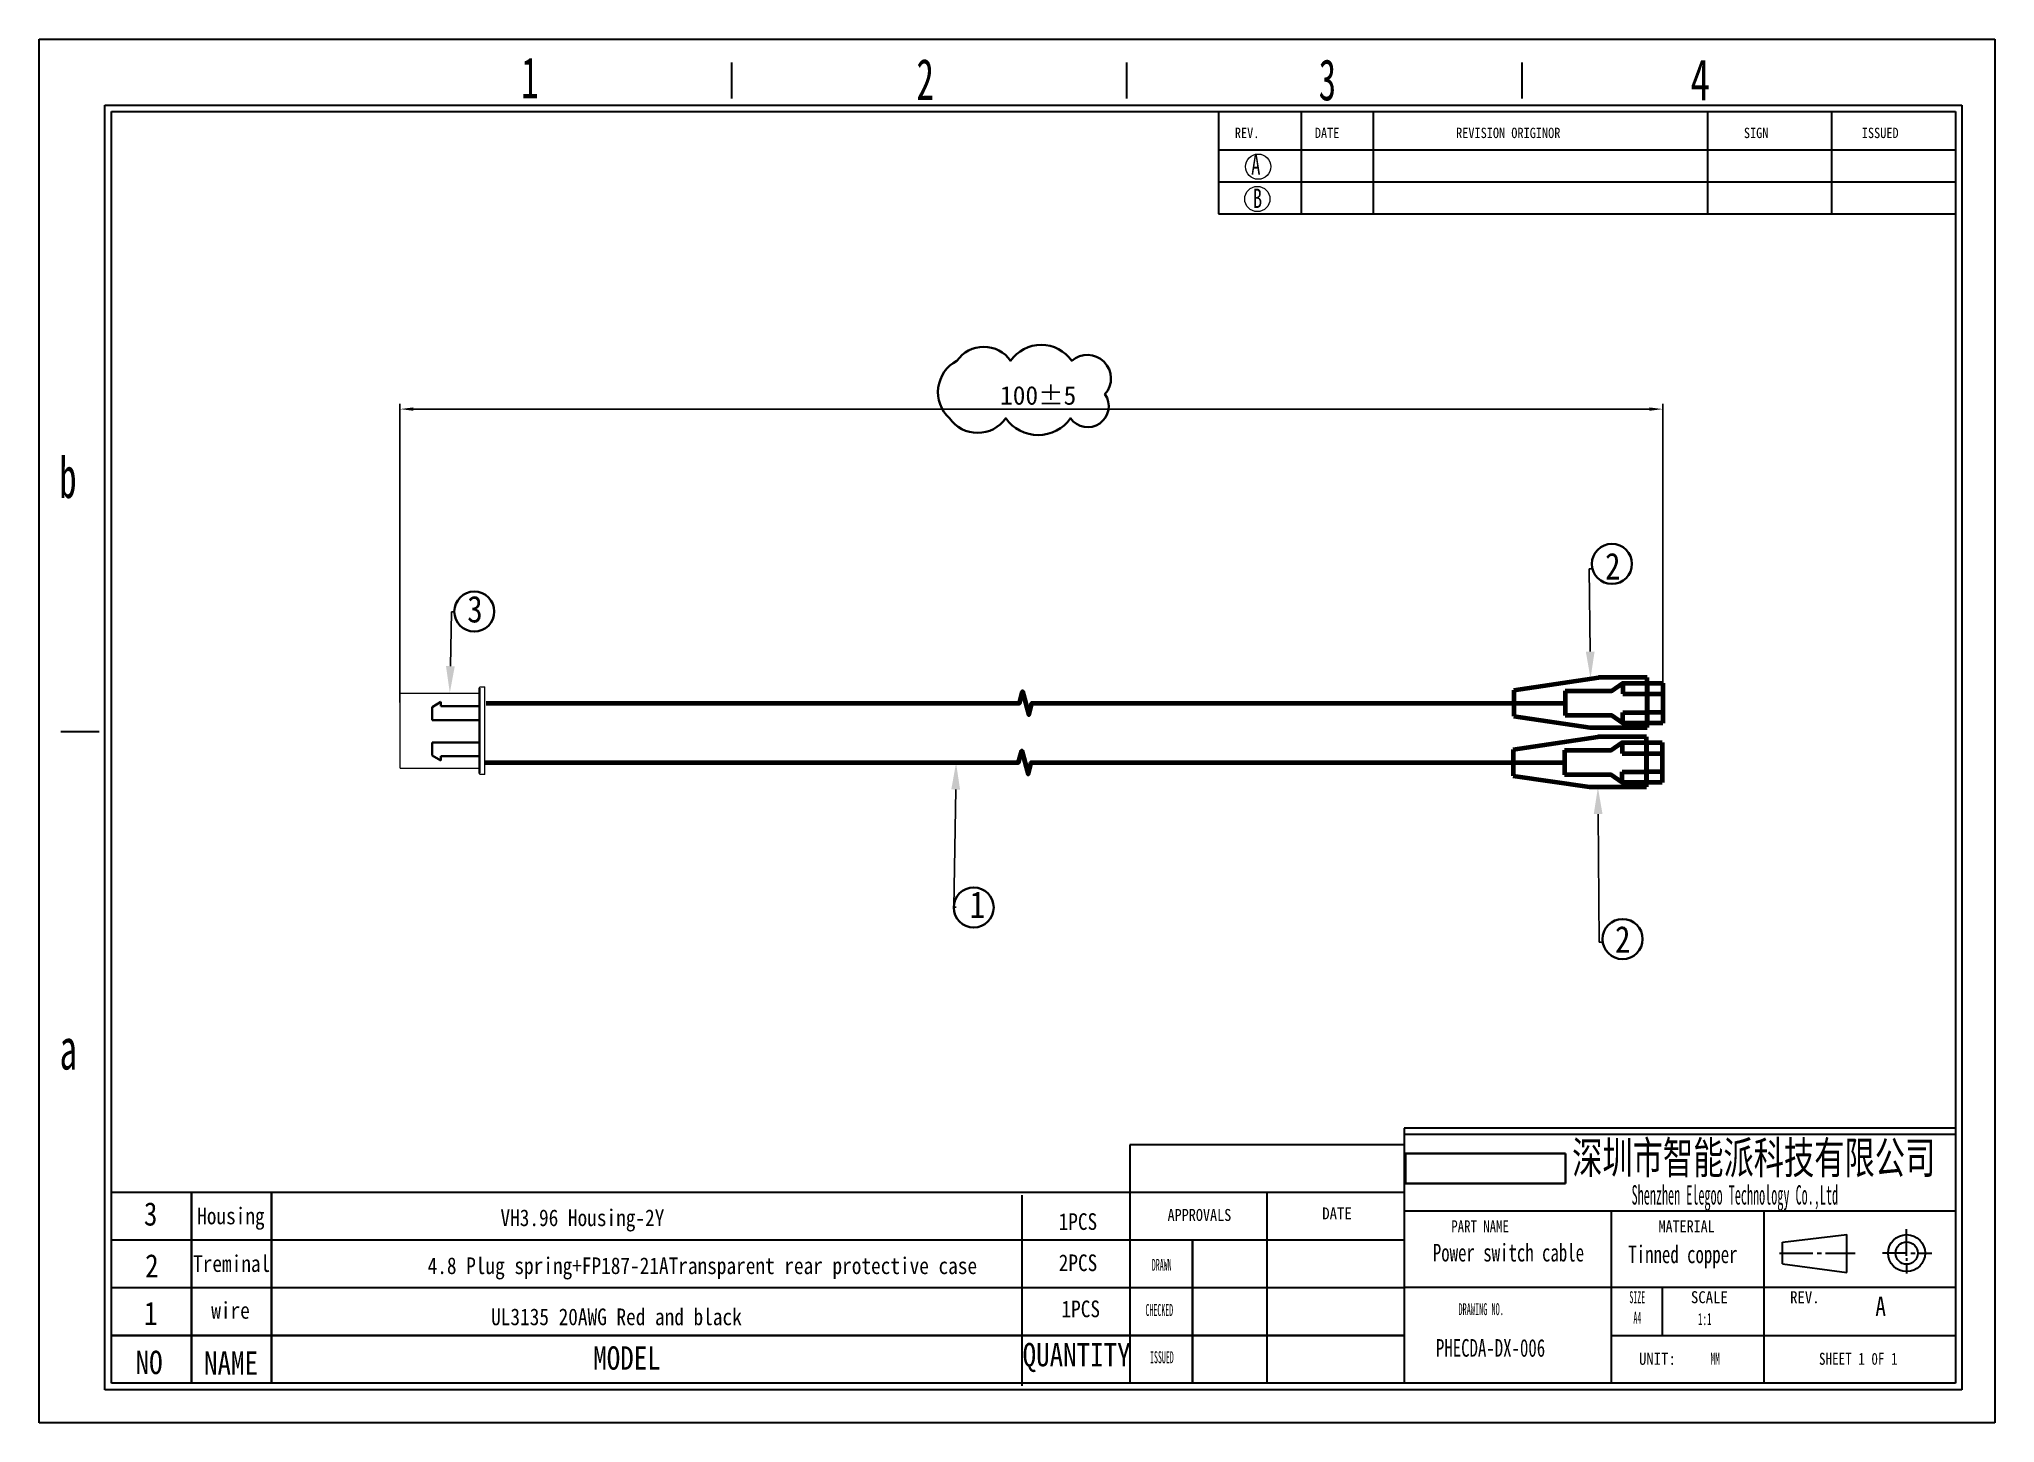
# Model space of a CAD drawing. Header units: millimetres. Extents: x 11 to 305, y 11 to 219.
import ezdxf
from ezdxf import colors
from ezdxf.entities.mleader import LeaderData, LeaderLine
from ezdxf.math import Vec2, Vec3

# ---------------------------------------------------------------- set-up
doc = ezdxf.new("R2010")
doc.units = ezdxf.units.MM
doc.header["$PDSIZE"] = -5
doc.linetypes.add('虚线', pattern=[2, 1, -1])
doc.layers.get('0').update_dxf_attribs({"lineweight": 35})
for name, color, linetype, lineweight in [('SLD-0', 179, 'Continuous', 30), ('粗实线层', 7, 'Continuous', 35), ('细实线层', 7, 'Continuous', 18), ('虚线层', 6, '虚线', 18)]:
    doc.layers.add(name, color=color, linetype=linetype, lineweight=lineweight)
doc.styles.add('SLDTEXTSTYLE0', font='', dxfattribs={"width": 0.7})
doc.styles.add('SLDTEXTSTYLE10', font='', dxfattribs={"width": 0.7865})
doc.styles.add('SLDTEXTSTYLE11', font='', dxfattribs={"width": 0.862222})
doc.styles.add('SLDTEXTSTYLE13', font='', dxfattribs={"width": 0.805625})
doc.styles.add('SLDTEXTSTYLE14', font='', dxfattribs={"width": 0.805625})
doc.styles.add('SLDTEXTSTYLE3', font='', dxfattribs={"width": 0.56})
doc.styles.add('SLDTEXTSTYLE4', font='', dxfattribs={"width": 0.40535})
doc.styles.add('SLDTEXTSTYLE5', font='', dxfattribs={"width": 0.7})
doc.styles.add('SLDTEXTSTYLE6', font='', dxfattribs={"width": 0.62})
doc.styles.add('SLDTEXTSTYLE7', font='', dxfattribs={"width": 0.9075})
doc.styles.add('SLDTEXTSTYLE8', font='', dxfattribs={"width": 0.484})
doc.styles.add('SLDTEXTSTYLE9', font='', dxfattribs={"width": 0.870455})
doc.styles.get("Standard").update_dxf_attribs({"font": '', "width": 0.85})
doc.styles.add('工程1', font='')
doc.styles.get('SLDTEXTSTYLE0').set_extended_font_data('宋体')
doc.styles.get('SLDTEXTSTYLE10').set_extended_font_data('宋体')
doc.styles.get('SLDTEXTSTYLE11').set_extended_font_data('宋体')
doc.styles.get('SLDTEXTSTYLE13').set_extended_font_data('宋体')
doc.styles.get('SLDTEXTSTYLE14').set_extended_font_data('宋体')
doc.styles.get('SLDTEXTSTYLE3').set_extended_font_data('宋体')
doc.styles.get('SLDTEXTSTYLE4').set_extended_font_data('宋体')
doc.styles.get('SLDTEXTSTYLE5').set_extended_font_data('宋体')
doc.styles.get('SLDTEXTSTYLE6').set_extended_font_data('宋体')
doc.styles.get('SLDTEXTSTYLE7').set_extended_font_data('宋体')
doc.styles.get('SLDTEXTSTYLE8').set_extended_font_data('宋体')
doc.styles.get('SLDTEXTSTYLE9').set_extended_font_data('宋体')
doc.styles.get('Standard').set_extended_font_data('宋体')
doc.styles.get('工程1').set_extended_font_data('宋体')
doc.dimstyles.new('标准', dxfattribs={"dimscale": 0.8, "dimtxt": 3.5, "dimasz": 2.5, "dimexe": 1, "dimexo": 0, "dimtad": 1, "dimdsep": 46, "dimtxsty": '工程1', "dimblk": '_CAXARROW', "dimcen": 0, "dimdle": 4, "dimazin": 2, "dimtfac": 0.707107, "dimtdec": 3, "dimtmove": 2, "dimatfit": 3, "dimfxl": 1, "dimfrac": 2, "dimtolj": 1, "dimarcsym": 1})
picture_1 = doc.add_image_def('image1.png', size_in_pixel=(1705, 321))

# ---------------------------------------------------------------- blocks, each defined once
blk = doc.blocks.new('_CAXARROW')
blk.add_hatch(color=0).paths.add_polyline_path([(0, 0), (-1, 0.125), (-1, -0.125)], flags=0)
blk = doc.blocks.new('*D7')
at = {"layer": 'Defpoints', "color": 0}
for p in [(254.89, 163.34), (65.51, 119.38), (254.89, 119.24)]:
    blk.add_point(p, dxfattribs=at)
at = {"layer": '粗实线层', "color": 0, "linetype": 'Continuous', "lineweight": -2}
for p, q in [((65.51, 119.38), (65.51, 164.14)), ((67.51, 163.34), (252.89, 163.34)), ((254.89, 119.24), (254.89, 164.14))]:
    blk.add_line(p, q, dxfattribs=at)
at = {"layer": '粗实线层', "color": 0, "lineweight": -2, "xscale": 2, "yscale": 2, "zscale": 2, "rotation": 180}
blk.add_blockref('_CAXARROW', (65.51, 163.34), dxfattribs=at)
at = {"layer": '粗实线层', "color": 0, "lineweight": -2, "xscale": 2, "yscale": 2, "zscale": 2}
blk.add_blockref('_CAXARROW', (254.89, 163.34), dxfattribs=at)
at = {"layer": '粗实线层', "color": 0, "insert": (161.22, 165.37), "char_height": 2.8, "attachment_point": 5, "style": '工程1'}
blk.add_mtext('\\A1;100±5', dxfattribs=at)

msp = doc.modelspace()

# ---------------------------------------------------------------- linework, layer by layer
msp.add_line((77.441, 108.776), (77.441, 121.509))
msp.add_line((77.441, 108.776), (77.441, 121.509))
at = {"color": 0}
for p, q in [((70.331, 118.666), (71.656, 119.452)), ((70.331, 118.666), (70.331, 116.734)), ((71.656, 119.452), (71.656, 118.793)), ((71.656, 118.793), (77.441, 118.793)), ((70.331, 116.734), (77.441, 116.734)), ((70.331, 113.377), (77.441, 113.377)), ((70.331, 111.444), (70.331, 113.377)), ((70.331, 111.444), (71.656, 110.659)), ((71.656, 110.659), (71.656, 111.317)), ((71.656, 111.317), (77.441, 111.317))]:
    msp.add_line(p, q, dxfattribs=at)
at = {"color": 179}
for p, q in [((34.266, 45.923), (34.266, 17.33)), ((46.269, 45.923), (46.268, 17.33)), ((184.37, 17.33), (184.37, 38.775)), ((22.263, 24.501), (216.093, 24.501))]:
    msp.add_line(p, q, dxfattribs=at)
at = {"color": 1}
msp.add_lwpolyline([(147.928, 161.968, 0.5205671), (156.36, 161.968, 0.5205671), (166.076, 161.968, 0.9960939), (171.244, 165.577, 0.9422808), (166.259, 170.578, 0.5205671), (157.094, 170.578, 0.5205671), (149.028, 170.578, 0.5205671)], format="xyb", close=True, dxfattribs=at)
at = {"color": 0, "lineweight": 0}
for points in [[(65.53, 109.523), (65.53, 120.763)], [(65.53, 120.763), (77.441, 120.763)], [(77.441, 121.509), (77.459, 121.59), (77.504, 121.653), (77.566, 121.698), (77.647, 121.716), (78.259, 121.716)], [(78.259, 119.496), (78.259, 121.716)], [(78.259, 108.57), (78.259, 119.496)], [(65.53, 109.523), (77.441, 109.523)], [(78.259, 108.57), (77.647, 108.57), (77.566, 108.588), (77.504, 108.633), (77.459, 108.696), (77.441, 108.776)]]:
    msp.add_lwpolyline(points, dxfattribs=at)
at = {"layer": 'SLD-0'}
for p, q in [((11.4, 218.785), (304.695, 218.785)), ((11.4, 11.405), (11.4, 218.785)), ((304.695, 218.785), (304.695, 11.405)), ((22.263, 17.33), (22.263, 207.922)), ((22.263, 207.922), (298.77, 207.922)), ((261.606, 207.922), (261.606, 192.625)), ((280.188, 207.922), (280.188, 192.625)), ((298.77, 207.922), (298.77, 17.33)), ((298.77, 17.33), (22.263, 17.33)), ((304.695, 11.405), (11.4, 11.405))]:
    msp.add_line(p, q, dxfattribs=at)
at = {"layer": 'SLD-0', "color": 6, "linetype": 'Continuous'}
for p, q in [((115.289, 209.897), (115.289, 215.281)), ((174.541, 209.897), (174.541, 215.281)), ((233.792, 209.897), (233.792, 215.281)), ((21.275, 16.343), (21.275, 208.91)), ((21.275, 208.91), (299.757, 208.91)), ((299.757, 208.91), (299.757, 16.343)), ((20.393, 114.964), (14.656, 114.964)), ((299.757, 16.343), (21.275, 16.343))]:
    msp.add_line(p, q, dxfattribs=at)
at = {"layer": 'SLD-0', "color": 179, "linetype": 'Continuous'}
for p, q in [((188.247, 207.922), (188.247, 192.625)), ((200.638, 207.922), (200.638, 192.625)), ((211.474, 207.922), (211.474, 192.625)), ((188.247, 202.186), (298.77, 202.186)), ((188.247, 197.405), (298.77, 197.405)), ((188.247, 192.625), (298.77, 192.625)), ((174.973, 53.071), (174.982, 17.33)), ((216.093, 53.071), (174.973, 53.071)), ((298.77, 55.574), (216.093, 55.574)), ((216.093, 55.574), (216.093, 17.33)), ((298.77, 54.617), (216.093, 54.617)), ((216.093, 45.923), (22.263, 45.923)), ((158.791, 45.546), (158.791, 16.954)), ((195.537, 45.923), (195.537, 17.33)), ((298.77, 43.144), (216.093, 43.144)), ((247.141, 43.144), (247.141, 17.33)), ((270.087, 17.33), (270.087, 43.144)), ((216.093, 38.775), (22.263, 38.775)), ((216.093, 38.775), (22.263, 38.775)), ((272.843, 38.465), (282.476, 39.65)), ((272.843, 35.218), (272.843, 38.465)), ((282.476, 33.957), (282.476, 39.65)), ((291.457, 36.461), (291.457, 40.428)), ((272.374, 36.844), (277.418, 36.844)), ((272.843, 35.218), (282.476, 33.957)), ((278.049, 36.844), (278.679, 36.844)), ((279.31, 36.844), (283.724, 36.844)), ((291.457, 36.844), (287.856, 36.844)), ((291.457, 36.078), (291.457, 35.694)), ((291.457, 35.311), (291.457, 33.778)), ((292.088, 36.844), (292.719, 36.844)), ((293.349, 36.844), (295.241, 36.844)), ((216.093, 31.626), (22.263, 31.626)), ((298.77, 31.671), (216.093, 31.671)), ((254.79, 31.671), (254.79, 24.501)), ((247.141, 24.501), (298.77, 24.501)), ((206.986, 17.33), (165.874, 17.33))]:
    msp.add_line(p, q, dxfattribs=at)
at = {"layer": 'SLD-0', "lineweight": 18}
for centre in [(194.21, 199.675), (194.087, 194.826)]:
    msp.add_circle(centre, 1.894, dxfattribs=at)
at = {"layer": 'SLD-0', "color": 179, "linetype": 'Continuous'}
for radius in [2.771, 1.669]:
    msp.add_circle((291.457, 36.844), radius, dxfattribs=at)
at = {"layer": '粗实线层', "color": 0}
for centre in [(247.261, 140.135), (76.661, 133), (151.558, 88.645), (248.862, 83.906)]:
    msp.add_circle(centre, 3, dxfattribs=at)
at = {"layer": '细实线层', "lineweight": 80}
for p, q in [((232.542, 121.228), (245.263, 123.101)), ((232.542, 117.297), (244.019, 115.606)), ((232.436, 112.331), (245.156, 114.204)), ((232.436, 108.4), (243.913, 106.709))]:
    msp.add_line(p, q, dxfattribs=at)
at = {"layer": '细实线层', "lineweight": 70}
for p, q in [((232.542, 121.228), (232.542, 117.297)), ((252.542, 123.101), (245.263, 123.101)), ((252.542, 115.606), (252.542, 123.101)), ((252.542, 122.261), (254.896, 122.261)), ((252.542, 116.261), (252.542, 120.644)), ((252.542, 120.644), (254.896, 120.644)), ((254.896, 122.261), (254.896, 116.261)), ((254.896, 117.876), (252.542, 117.876)), ((244.019, 115.606), (252.542, 115.606)), ((254.896, 116.261), (252.542, 116.261)), ((232.436, 112.331), (232.436, 108.4)), ((252.436, 114.204), (245.156, 114.204)), ((252.436, 106.709), (252.436, 114.204)), ((252.436, 113.364), (254.79, 113.364)), ((252.436, 107.364), (252.436, 111.747)), ((252.436, 111.747), (254.79, 111.747)), ((254.79, 113.364), (254.79, 107.364)), ((254.79, 108.979), (252.436, 108.979)), ((243.913, 106.709), (252.436, 106.709)), ((254.79, 107.364), (252.436, 107.364))]:
    msp.add_line(p, q, dxfattribs=at)
at = {"layer": '细实线层'}
for p, q in [((232.542, 119.354), (232.542, 121.228)), ((232.436, 110.457), (232.436, 112.331))]:
    msp.add_line(p, q, dxfattribs=at)
at = {"layer": '细实线层', "linetype": 'Continuous', "lineweight": 70}
for p, q in [((240.252, 121.122), (240.252, 117.43)), ((240.145, 112.226), (240.145, 108.533))]:
    msp.add_line(p, q, dxfattribs=at)
at = {"layer": '细实线层', "lineweight": 70}
msp.add_lwpolyline([(78.427, 119.262), (158.402, 119.262), (158.871, 121.012), (159.808, 117.512), (160.277, 119.262), (240.252, 119.262)], dxfattribs=at)
at = {"layer": '细实线层', "color": 1, "lineweight": 70}
msp.add_lwpolyline([(78.321, 110.365), (158.296, 110.365), (158.764, 112.115), (159.702, 108.615), (160.171, 110.365), (240.145, 110.365)], dxfattribs=at)
at = {"layer": '虚线层', "color": 0, "linetype": 'Continuous', "lineweight": 70}
for p, q in [((248.896, 122.261), (248.896, 120.644)), ((248.896, 120.644), (252.542, 120.644)), ((248.896, 116.261), (248.896, 117.876)), ((248.896, 117.876), (252.542, 117.876)), ((248.79, 113.364), (248.79, 111.747)), ((248.79, 111.747), (252.436, 111.747)), ((248.79, 107.364), (248.79, 108.979)), ((248.79, 108.979), (252.436, 108.979))]:
    msp.add_line(p, q, dxfattribs=at)
for points in [[(240.252, 121.122), (247.252, 121.122), (248.896, 122.261), (252.542, 122.261), (252.542, 116.261), (248.896, 116.261), (247.252, 117.43), (240.252, 117.43)], [(240.145, 112.226), (247.145, 112.226), (248.79, 113.364), (252.436, 113.364), (252.436, 107.364), (248.79, 107.364), (247.145, 108.533), (240.145, 108.533)]]:
    msp.add_lwpolyline(points, dxfattribs=at)

# ---------------------------------------------------------------- texts
at = {"attachment_point": 1}
for s, insert, char_height, width in [('{\\fSimSun|b0|i0|c134|p2;3}', (27.116, 44.472), 3.5, 3.84369), ('Housing', (35.107, 43.666), 2.5, 7.89735), ('\\pt20;VH3.96 Housing-2Y', (80.587, 43.393), 2.5, 32.82062), ('1PCS', (164.289, 42.822), 2.5, 9.70524), ('{\\fSimSun|b0|i0|c134|p2;2}', (27.305, 36.692), 3.5, 3.84369), ('Treminal', (34.491, 36.528), 2.5, 7.89735), ('4.8 Plug spring+FP187-21ATransparent rear protective case', (69.665, 36.207), 2.5, 87.41335), ('2PCS', (164.304, 36.648), 2.5, 9.70524), ('{\\fSimSun|b0|i0|c134|p2;1}', (27.133, 29.566), 3.5, 4.84381), ('wire', (37.214, 29.51), 2.5, 7.89735), ('1PCS', (164.714, 29.736), 2.5, 9.70524), ('UL3135 20AWG Red and black ', (79.186, 28.546), 2.5, 49.42171), ('NO', (25.876, 22.214), 3.5, 10.0429), ('NAME', (36.134, 22.114), 3.5, 10.0429), ('MODEL', (94.502, 22.877), 3.5, 10.0429), ('QUANTITY', (158.896, 23.376), 3.5, 10.0429)]:
    msp.add_mtext(s, dxfattribs=dict(at, insert=insert, char_height=char_height, width=width))
at = {"layer": 'SLD-0'}
for s, insert, char_height, attachment_point, style in [('1', (83.699, 216.083), 6.172, 1, 'SLDTEXTSTYLE6'), ('2', (142.976, 215.839), 6.172, 1, 'SLDTEXTSTYLE6'), ('3', (203.295, 215.777), 6.172, 1, 'SLDTEXTSTYLE6'), ('4', (259.029, 215.771), 6.172, 1, 'SLDTEXTSTYLE5'), ('A', (193.166, 201.398), 2.903, 1, 'SLDTEXTSTYLE5'), ('B', (193.42, 196.383), 2.903, 1, 'SLDTEXTSTYLE5'), ('b', (14.423, 156.203), 6.172, 1, 'SLDTEXTSTYLE6'), ('a', (14.468, 70.535), 6.172, 1, 'SLDTEXTSTYLE6'), ('{\\fSimSun|b0|i0|c134|p2;\\W0.689;深圳市智能派科技有限公司}', (268.53, 53.566), 4.82808, 2, 'SLDTEXTSTYLE11'), ('A', (286.766, 30.33), 2.91, 1, 'SLDTEXTSTYLE13')]:
    msp.add_mtext(s, dxfattribs=dict(at, insert=insert, char_height=char_height, attachment_point=attachment_point, style=style))
at = {"layer": 'SLD-0', "color": 179}
for s, insert, char_height, attachment_point, style in [('REV.', (190.717, 205.511), 1.5536, 1, 'SLDTEXTSTYLE9'), ('DATE', (202.715, 205.511), 1.5536, 1, 'SLDTEXTSTYLE9'), ('REVISION ORIGINOR', (223.896, 205.511), 1.55363, 1, 'SLDTEXTSTYLE9'), ('SIGN', (267.054, 205.511), 1.5536, 1, 'SLDTEXTSTYLE9'), ('ISSUED', (284.736, 205.511), 1.5536, 1, 'SLDTEXTSTYLE9'), ('{\\W0.46;Shenzhen Elegoo Technology Co.,Ltd}', (265.695, 47.028), 2.91042, 2, 'SLDTEXTSTYLE13'), ('APPROVALS', (185.403, 43.458), 1.7927, 2, 'SLDTEXTSTYLE9'), ('DATE', (206.037, 43.689), 1.7927, 2, 'SLDTEXTSTYLE7'), ('PART NAME', (227.493, 41.757), 1.7927, 2, 'SLDTEXTSTYLE10'), ('MATERIAL', (258.468, 41.757), 1.7927, 2, 'SLDTEXTSTYLE11'), ('DRAWN', (179.751, 35.984), 1.7927, 2, 'SLDTEXTSTYLE4'), ('DRAWING NO.', (227.658, 29.34), 1.79265, 2, 'SLDTEXTSTYLE8'), ('SIZE', (251.067, 31.133), 1.7927, 2, 'SLDTEXTSTYLE4'), ('SCALE', (261.877, 31.133), 1.7927, 2, 'SLDTEXTSTYLE7'), ('REV.', (276.198, 31.133), 1.7927, 2, 'SLDTEXTSTYLE7'), ('CHECKED', (179.391, 29.216), 1.7927, 2, 'SLDTEXTSTYLE4'), ('A4', (251.078, 28.064), 1.7927, 2, 'SLDTEXTSTYLE4'), ('1:1', (261.185, 27.856), 1.7927, 2, 'SLDTEXTSTYLE3'), ('ISSUED', (179.776, 22.136), 1.7927, 2, 'SLDTEXTSTYLE4'), ('UNIT:', (254.087, 21.902), 1.7927, 2, 'SLDTEXTSTYLE7'), ('MM', (262.749, 21.902), 1.7927, 2, 'SLDTEXTSTYLE3'), ('SHEET 1 0F 1', (284.208, 21.902), 1.79265, 2, 'SLDTEXTSTYLE14')]:
    msp.add_mtext(s, dxfattribs=dict(at, insert=insert, char_height=char_height, attachment_point=attachment_point, style=style))
at = {"layer": 'SLD-0', "color": 0, "char_height": 2.64583, "attachment_point": 2, "style": 'SLDTEXTSTYLE0'}
for s, insert in [(' Power switch cable', (231.118, 38.236)), ('Tinned copper', (257.909, 37.986)), ('PHECDA-DX-006', (229.063, 23.962))]:
    msp.add_mtext(s, dxfattribs=dict(at, insert=insert))

# ---------------------------------------------------------------- dimensions: what is measured, and where the dimension line sits
at = {"layer": '粗实线层', "color": 0}
dim = msp.add_linear_dim(base=(254.889, 163.34), p1=(65.511, 119.38), p2=(254.889, 119.238), text='100±5', dimstyle='标准', dxfattribs=at)
dim.commit()
dim.dimension.update_dxf_attribs({"geometry": '*D7', "text_midpoint": (161.218, 165.369), "dimtype": 160})

# ---------------------------------------------------------------- pictures from other files: only their frames are drawn
image = msp.add_image(picture_1, insert=(216.297, 47.258), size_in_units=(24.012, 4.521), dxfattribs=at)
image.dxf.flags = 7

# ---------------------------------------------------------------- leaders
ml = msp.add_multileader_mtext('Standard', dxfattribs=at)
ml.set_content('2')
ml.set_leader_properties()
ml.build(insert=Vec2(0, 0))
ml.multileader.update_dxf_attribs({"text_right_attachment_type": 6, "dogleg_length": 0.36})
ctx = ml.context
ctx.base_point, ctx.plane_origin = Vec3(244.236, 139.396), Vec3(244.053, 122.987)
ctx.right_attachment = 6
notes = []
notes.append((ctx, [(0, (1, 1, 0), (243.876, 139.396), (1, 0), 0.36, [(0, [(244.053, 122.987)], 0, [])])]))
ctx.mtext.insert, ctx.mtext.flow_direction = Vec3(246.236, 141.796), 5
ml = msp.add_multileader_mtext('Standard', dxfattribs=at)
ml.set_content('3')
ml.set_leader_properties()
ml.build(insert=Vec2(0, 0))
ml.multileader.update_dxf_attribs({"text_right_attachment_type": 6, "dogleg_length": 0.36})
ctx = ml.context
ctx.base_point, ctx.plane_origin = Vec3(73.607, 132.958), Vec3(80.282, 123.458)
ctx.right_attachment = 6
notes.append((ctx, [(0, (1, 1, 0), (73.247, 132.958), (1, 0), 0.36, [(0, [(72.991, 120.808)], 0, [])])]))
ctx.mtext.insert, ctx.mtext.flow_direction = Vec3(75.607, 135.358), 5
ml = msp.add_multileader_mtext('Standard', dxfattribs=at)
ml.set_content('1')
ml.set_leader_properties()
ml.build(insert=Vec2(0, 0))
ml.multileader.update_dxf_attribs({"text_right_attachment_type": 6, "dogleg_length": 0.36})
ctx = ml.context
ctx.base_point, ctx.plane_origin = Vec3(148.948, 88.673), Vec3(148.91, 110.323)
ctx.right_attachment = 6
notes.append((ctx, [(1, (1, 1, 0), (148.588, 88.673), (1, 0), 0.36, [(0, [(148.91, 110.323)], 0, [])])]))
ctx.mtext.insert, ctx.mtext.flow_direction = Vec3(150.948, 91.073), 5
ml = msp.add_multileader_mtext('Standard', dxfattribs=at)
ml.set_content('2')
ml.set_leader_properties()
ml.build(insert=Vec2(0, 0))
ml.multileader.update_dxf_attribs({"text_right_attachment_type": 6, "dogleg_length": 0.36})
ctx = ml.context
ctx.base_point, ctx.plane_origin = Vec3(245.731, 83.465), Vec3(245.162, 106.637)
ctx.right_attachment = 6
notes.append((ctx, [(0, (1, 1, 0), (245.371, 83.465), (1, 0), 0.36, [(0, [(245.162, 106.637)], 0, [])])]))
ctx.mtext.insert, ctx.mtext.flow_direction = Vec3(247.731, 85.865), 5
for ctx, leaders in notes:
    for number, flags, end, landing, length, lines in leaders:
        leader = LeaderData()
        leader.index, (leader.has_last_leader_line, leader.has_dogleg_vector, leader.attachment_direction) = number, flags
        leader.last_leader_point, leader.dogleg_vector, leader.dogleg_length = Vec3(end), Vec3(landing), length
        for number, points, colour, breaks in lines:
            line = LeaderLine()
            line.index, line.vertices, line.color, line.breaks = number, Vec3.list(points), colors.encode_raw_color(colour), breaks
            leader.lines.append(line)
        ctx.leaders.append(leader)

doc.saveas('drawing.dxf')
